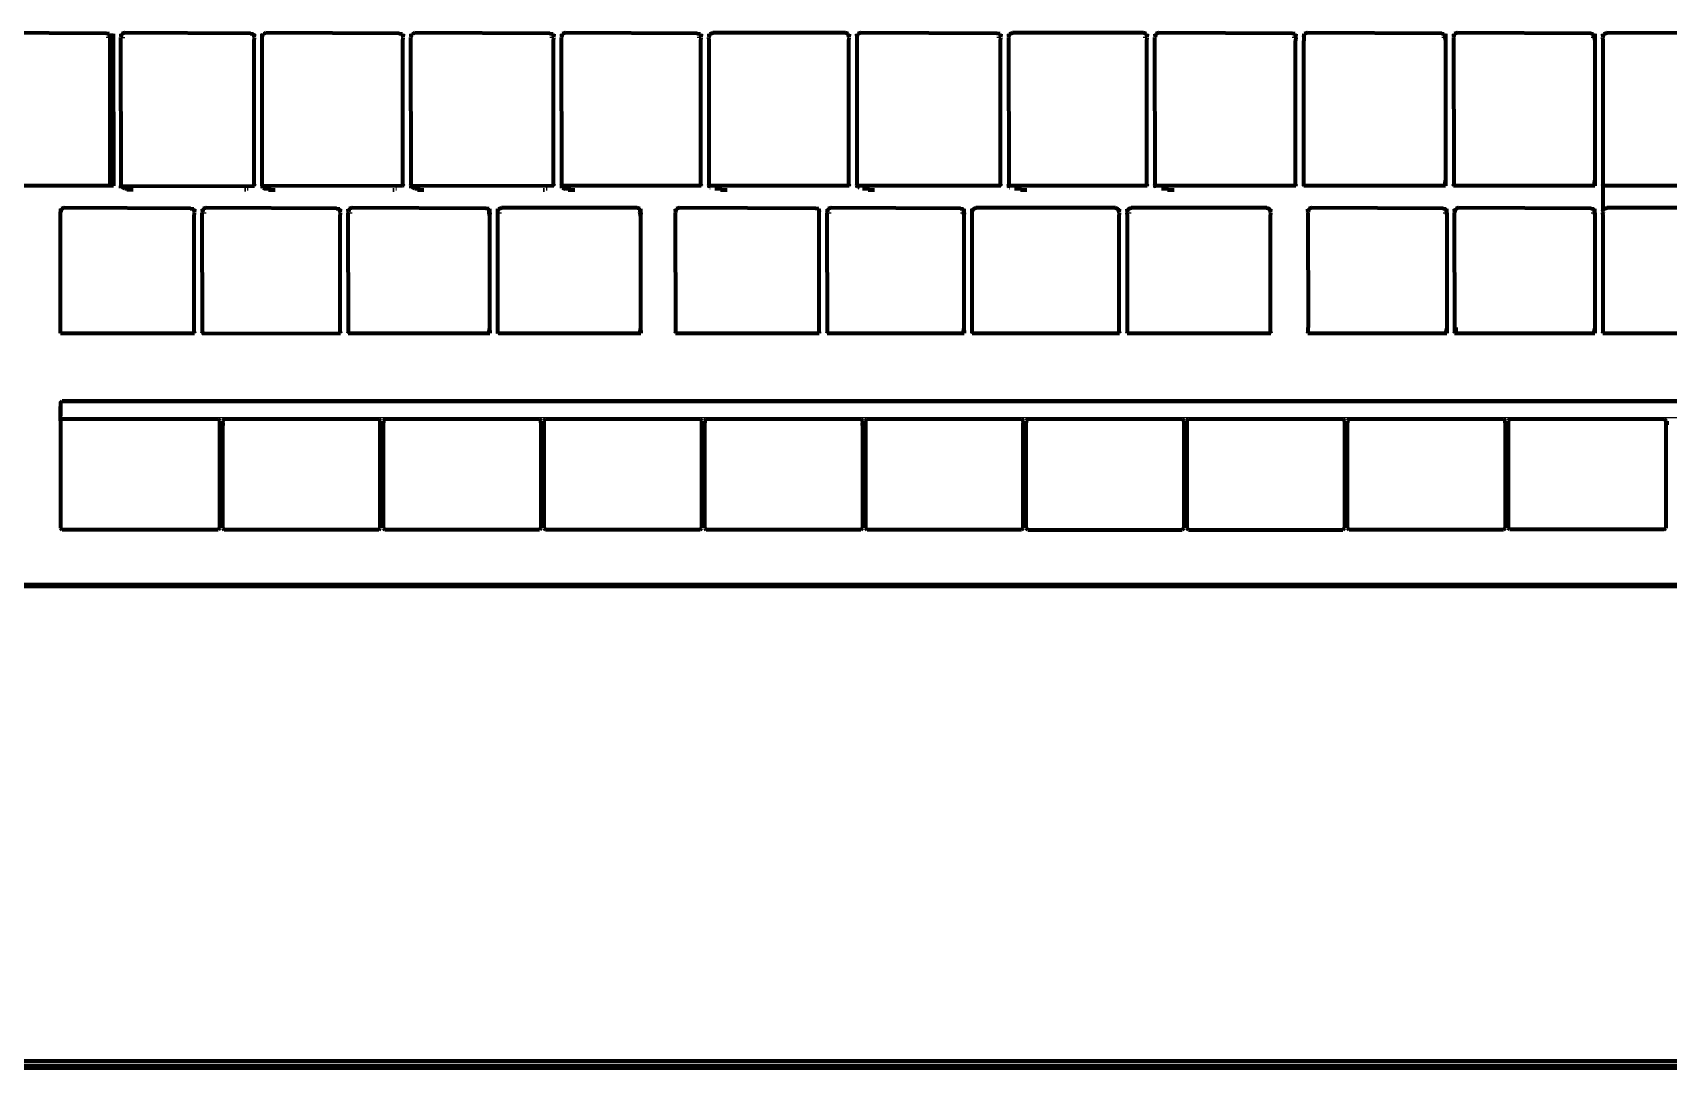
# Model space of a CAD drawing. Header units: millimetres. Extents: x 4307 to 31003, y 2809 to 20009.
# Drawn here: x 12712.1 to 12855.8, y 13399.1 to 13490.1 of the extents above; entities that cross this region are included whole.
import ezdxf

# ---------------------------------------------------------------- set-up
doc = ezdxf.new("R2010")
doc.units = ezdxf.units.MM
doc.layers.add('ProfileEdges', color=7, linetype='Continuous')

msp = doc.modelspace()

# ---------------------------------------------------------------- linework, layer by layer
for p, q in [((12718.58, 13490.02), (12718.83, 13490.03)), ((12718.9, 13489.69), (12718.58, 13489.69)), ((12718.83, 13490.03), (12719.2, 13490.02)), ((12719.2, 13489.69), (12718.9, 13489.69)), ((12719.95, 13490.03), (12719.87, 13490.02)), ((12719.87, 13489.69), (12720.21, 13489.69)), ((12720.21, 13490.02), (12719.95, 13490.03)), ((12731.51, 13490.03), (12731.25, 13490.02)), ((12731.6, 13490.02), (12731.51, 13490.03)), ((12731.51, 13489.69), (12731.6, 13489.69)), ((12732.28, 13490.02), (12732.37, 13490.03)), ((12744.33, 13490.02), (12744.58, 13490.03)), ((12744.58, 13490.03), (12744.67, 13490.02)), ((12744.67, 13489.69), (12744.58, 13489.69)), ((12745.35, 13490.02), (12745.44, 13490.03)), ((12757.57, 13490.02), (12757.83, 13490.03)), ((12757.91, 13489.69), (12757.57, 13489.69)), ((12757.83, 13490.03), (12757.91, 13490.02)), ((12758.6, 13490.02), (12758.68, 13490.03)), ((12758.68, 13490.03), (12758.94, 13490.02)), ((12770.5, 13490.02), (12770.76, 13490.03)), ((12770.85, 13489.69), (12770.5, 13489.69)), ((12770.76, 13490.03), (12770.85, 13490.02)), ((12771.53, 13490.02), (12771.62, 13490.03)), ((12771.62, 13489.69), (12771.53, 13489.69)), ((12771.62, 13490.03), (12771.87, 13490.02)), ((12783.51, 13490.02), (12783.77, 13490.03)), ((12783.77, 13490.03), (12783.85, 13490.02)), ((12783.85, 13489.69), (12783.77, 13489.69)), ((12784.54, 13490.02), (12784.63, 13490.03)), ((12784.63, 13490.03), (12784.88, 13490.02)), ((12796.83, 13490.02), (12797.09, 13490.03)), ((12797.18, 13489.69), (12796.83, 13489.69)), ((12797.09, 13490.03), (12797.18, 13490.02)), ((12797.86, 13490.02), (12797.95, 13490.03)), ((12797.95, 13489.69), (12797.86, 13489.69)), ((12797.95, 13490.03), (12798.21, 13490.02)), ((12809.7, 13490.02), (12809.95, 13490.03)), ((12810.04, 13489.69), (12809.7, 13489.69)), ((12809.95, 13490.03), (12810.04, 13490.02)), ((12810.73, 13490.02), (12810.81, 13490.03)), ((12810.81, 13489.69), (12810.73, 13489.69)), ((12810.81, 13490.03), (12811.07, 13490.02)), ((12822.77, 13490.02), (12823.03, 13490.03)), ((12823.11, 13489.69), (12822.77, 13489.69)), ((12823.03, 13490.03), (12823.11, 13490.02)), ((12823.8, 13490.02), (12823.88, 13490.03)), ((12823.89, 13489.69), (12823.8, 13489.69)), ((12823.88, 13490.03), (12824.14, 13490.02)), ((12835.93, 13490.02), (12836.08, 13490.02)), ((12836.2, 13489.69), (12835.93, 13489.69)), ((12836.14, 13490.01), (12836.27, 13490.02)), ((12836.27, 13489.69), (12836.2, 13489.69)), ((12836.96, 13490.02), (12837.04, 13490.03)), ((12837.04, 13490.03), (12837.3, 13490.02)), ((12849.05, 13490.02), (12849.2, 13490.02)), ((12849.32, 13489.69), (12849.05, 13489.69)), ((12849.26, 13490.01), (12849.39, 13490.02)), ((12849.39, 13489.69), (12849.32, 13489.69)), ((12850.08, 13490.02), (12850.16, 13490.03)), ((12850.16, 13489.69), (12850.08, 13489.69)), ((12850.16, 13490.03), (12850.42, 13490.02)), ((12714.65, 13474.63), (12714.56, 13474.63)), ((12714.56, 13474.29), (12714.65, 13474.29)), ((12725.99, 13474.66), (12714.65, 13474.63)), ((12726.34, 13474.63), (12726.25, 13474.63)), ((12726.25, 13474.29), (12726.34, 13474.29)), ((12727.11, 13474.63), (12727.02, 13474.63)), ((12727.02, 13474.29), (12727.36, 13474.29)), ((12738.82, 13474.66), (12727.11, 13474.63)), ((12739.16, 13474.63), (12739.08, 13474.63)), ((12739.08, 13474.29), (12739.16, 13474.29)), ((12739.94, 13474.63), (12739.85, 13474.63)), ((12739.85, 13474.29), (12740.19, 13474.29)), ((12751.95, 13474.66), (12739.94, 13474.63)), ((12752.29, 13474.63), (12752.21, 13474.63)), ((12752.21, 13474.29), (12752.29, 13474.29)), ((12753.06, 13474.63), (12752.98, 13474.63)), ((12752.98, 13474.29), (12753.32, 13474.29)), ((12765.48, 13474.63), (12753.06, 13474.63)), ((12765.57, 13474.63), (12765.48, 13474.63)), ((12765.49, 13474.29), (12765.57, 13474.29)), ((12768.68, 13474.63), (12768.6, 13474.63)), ((12780.9, 13474.66), (12768.68, 13474.63)), ((12781.24, 13474.63), (12781.16, 13474.63)), ((12781.16, 13474.29), (12781.24, 13474.29)), ((12782.01, 13474.63), (12781.93, 13474.63)), ((12781.93, 13474.29), (12782.27, 13474.29)), ((12793.63, 13474.66), (12782.01, 13474.63)), ((12793.63, 13474.29), (12793.92, 13474.29)), ((12793.97, 13474.63), (12793.89, 13474.63)), ((12793.92, 13474.29), (12793.97, 13474.29)), ((12794.75, 13474.63), (12794.66, 13474.63)), ((12794.66, 13474.29), (12794.75, 13474.29)), ((12807.51, 13474.63), (12794.75, 13474.63)), ((12807.6, 13474.63), (12807.51, 13474.63)), ((12808.37, 13474.63), (12808.28, 13474.63)), ((12808.28, 13474.29), (12808.63, 13474.29)), ((12820.83, 13474.63), (12808.37, 13474.63)), ((12820.91, 13474.63), (12820.83, 13474.63)), ((12824.24, 13474.63), (12824.16, 13474.63)), ((12824.16, 13474.29), (12824.25, 13474.29)), ((12836.04, 13474.66), (12824.24, 13474.63)), ((12836.04, 13474.29), (12836.33, 13474.29)), ((12836.38, 13474.63), (12836.29, 13474.63)), ((12836.33, 13474.29), (12836.38, 13474.29)), ((12837.15, 13474.63), (12837.06, 13474.63)), ((12837.06, 13474.29), (12837.15, 13474.29)), ((12849.05, 13474.66), (12837.15, 13474.63)), ((12849.05, 13474.29), (12849.34, 13474.29)), ((12849.39, 13474.63), (12849.3, 13474.63)), ((12849.34, 13474.29), (12849.39, 13474.29)), ((12850.08, 13474.63), (12850.16, 13474.63)), ((12850.08, 13474.29), (12850.16, 13474.29)), ((12850.16, 13474.63), (12862.06, 13474.63)), ((12714.7, 13456.47), (12714.7, 13457.62)), ((12714.7, 13457.62), (12916.48, 13457.62)), ((12916.48, 13456.29), (12714.7, 13456.29)), ((12714.7, 13456.29), (12714.7, 13456.18))]:
    msp.add_line(p, q)
at = {"layer": 'ProfileEdges', "lineweight": 211}
for p, q in [((12718.58, 13490.06), (12707.41, 13490.12)), ((12718.83, 13490.03), (12718.58, 13490.06)), ((12718.9, 13489.76), (12718.83, 13490.03)), ((12718.9, 13489.69), (12718.9, 13489.76)), ((12718.9, 13489.69), (12718.9, 13476.76)), ((12719.2, 13490.02), (12719.2, 13489.69)), ((12719.2, 13489.69), (12719.22, 13476.65)), ((12719.87, 13490.02), (12719.89, 13489.76)), ((12719.89, 13489.76), (12719.87, 13489.69)), ((12719.89, 13476.76), (12719.87, 13489.69)), ((12719.89, 13489.76), (12719.95, 13490.03)), ((12720.21, 13490.12), (12719.95, 13490.03)), ((12731.25, 13490.06), (12720.21, 13490.12)), ((12731.25, 13490.06), (12731.51, 13490.03)), ((12731.51, 13490.03), (12731.57, 13489.76)), ((12731.57, 13489.76), (12731.6, 13490.02)), ((12731.6, 13489.69), (12731.57, 13489.76)), ((12731.57, 13489.39), (12731.6, 13489.69)), ((12732.3, 13489.76), (12732.28, 13490.02)), ((12732.3, 13489.76), (12732.37, 13490.03)), ((12732.3, 13476.76), (12732.3, 13489.76)), ((12732.37, 13490.03), (12732.47, 13490.02)), ((12732.62, 13490.12), (12732.47, 13490.02)), ((12744.33, 13490.06), (12732.62, 13490.12)), ((12744.33, 13490.06), (12744.58, 13490.03)), ((12744.58, 13490.03), (12744.65, 13489.76)), ((12744.67, 13490.02), (12744.65, 13489.76)), ((12744.67, 13489.69), (12744.65, 13489.76)), ((12744.65, 13489.39), (12744.67, 13489.69)), ((12745.35, 13490.02), (12745.37, 13489.76)), ((12745.37, 13489.76), (12745.35, 13489.69)), ((12745.37, 13476.76), (12745.35, 13489.69)), ((12745.37, 13489.76), (12745.44, 13490.03)), ((12745.44, 13490.03), (12745.54, 13490.02)), ((12745.7, 13490.12), (12745.54, 13490.02)), ((12757.57, 13490.06), (12745.7, 13490.12)), ((12757.57, 13490.06), (12757.83, 13490.03)), ((12757.83, 13490.03), (12757.89, 13489.76)), ((12757.91, 13490.02), (12757.89, 13489.76)), ((12757.91, 13489.69), (12757.89, 13489.76)), ((12757.89, 13489.39), (12757.91, 13489.69)), ((12758.6, 13490.02), (12758.62, 13489.76)), ((12758.62, 13489.76), (12758.6, 13489.69)), ((12758.62, 13476.76), (12758.6, 13489.69)), ((12758.62, 13489.76), (12758.68, 13490.03)), ((12758.94, 13490.12), (12758.68, 13490.03)), ((12770.5, 13490.06), (12758.94, 13490.12)), ((12770.5, 13490.06), (12770.76, 13490.03)), ((12770.76, 13490.03), (12770.82, 13489.76)), ((12770.85, 13490.02), (12770.82, 13489.76)), ((12770.85, 13489.69), (12770.82, 13489.76)), ((12770.82, 13489.39), (12770.85, 13489.69)), ((12771.53, 13490.02), (12771.55, 13489.76)), ((12771.55, 13489.76), (12771.53, 13489.69)), ((12771.55, 13489.39), (12771.53, 13489.69)), ((12771.55, 13489.76), (12771.62, 13490.03)), ((12771.62, 13490.03), (12771.87, 13490.12)), ((12783.51, 13490.12), (12771.87, 13490.12)), ((12783.77, 13490.03), (12783.51, 13490.12)), ((12783.83, 13489.76), (12783.77, 13490.03)), ((12783.85, 13490.02), (12783.83, 13489.76)), ((12783.85, 13489.69), (12783.83, 13489.76)), ((12783.83, 13489.39), (12783.85, 13489.69)), ((12784.56, 13489.76), (12784.54, 13490.02)), ((12784.56, 13489.76), (12784.63, 13490.03)), ((12784.56, 13476.76), (12784.56, 13489.76)), ((12784.88, 13490.12), (12784.63, 13490.03)), ((12796.83, 13490.06), (12784.88, 13490.12)), ((12797.09, 13490.03), (12796.83, 13490.06)), ((12797.09, 13490.03), (12797.16, 13489.76)), ((12797.18, 13490.02), (12797.16, 13489.76)), ((12797.18, 13489.69), (12797.16, 13489.76)), ((12797.16, 13489.39), (12797.18, 13489.69)), ((12797.86, 13490.02), (12797.88, 13489.76)), ((12797.88, 13489.76), (12797.86, 13489.69)), ((12797.86, 13489.69), (12797.88, 13476.76)), ((12797.88, 13489.76), (12797.95, 13490.03)), ((12797.95, 13490.03), (12798.21, 13490.12)), ((12809.7, 13490.12), (12798.21, 13490.12)), ((12809.95, 13490.03), (12809.7, 13490.12)), ((12809.95, 13490.03), (12810.02, 13489.76)), ((12810.04, 13490.02), (12810.02, 13489.76)), ((12810.04, 13489.69), (12810.02, 13489.76)), ((12810.02, 13489.39), (12810.04, 13489.69)), ((12810.73, 13490.02), (12810.75, 13489.76)), ((12810.75, 13489.76), (12810.73, 13489.69)), ((12810.75, 13476.76), (12810.73, 13489.69)), ((12810.81, 13490.03), (12810.75, 13489.76)), ((12811.07, 13490.12), (12810.81, 13490.03)), ((12822.77, 13490.06), (12811.07, 13490.12)), ((12823.03, 13490.03), (12822.77, 13490.06)), ((12823.03, 13490.03), (12823.09, 13489.76)), ((12823.11, 13490.02), (12823.09, 13489.76)), ((12823.09, 13489.76), (12823.11, 13489.69)), ((12823.11, 13489.69), (12823.09, 13489.39)), ((12823.8, 13490.02), (12823.82, 13489.76)), ((12823.82, 13489.76), (12823.8, 13489.69)), ((12823.8, 13489.69), (12823.82, 13489.39)), ((12823.82, 13489.76), (12823.88, 13490.03)), ((12824.14, 13490.12), (12823.88, 13490.03)), ((12835.93, 13490.06), (12824.14, 13490.12)), ((12835.93, 13490.06), (12836.08, 13490.02)), ((12836.08, 13490.02), (12836.14, 13490.01)), ((12836.14, 13490.01), (12836.19, 13489.78)), ((12836.19, 13489.78), (12836.2, 13489.69)), ((12836.2, 13489.69), (12836.25, 13489.39)), ((12836.27, 13489.69), (12836.25, 13489.39)), ((12836.27, 13490.02), (12836.27, 13489.69)), ((12836.96, 13490.02), (12836.98, 13489.76)), ((12836.98, 13489.76), (12836.96, 13489.69)), ((12836.96, 13489.69), (12836.98, 13477.14)), ((12836.98, 13489.76), (12837.04, 13490.03)), ((12837.3, 13490.12), (12837.04, 13490.03)), ((12849.05, 13490.06), (12837.3, 13490.12)), ((12849.05, 13490.06), (12849.2, 13490.02)), ((12849.2, 13490.02), (12849.26, 13490.01)), ((12849.3, 13489.78), (12849.26, 13490.01)), ((12849.3, 13489.78), (12849.32, 13489.69)), ((12849.32, 13489.69), (12849.37, 13489.39)), ((12849.39, 13489.69), (12849.37, 13489.39)), ((12849.39, 13490.02), (12849.39, 13489.69)), ((12850.1, 13489.76), (12850.08, 13490.02)), ((12850.1, 13489.76), (12850.08, 13489.69)), ((12850.1, 13489.39), (12850.08, 13489.69)), ((12850.1, 13489.76), (12850.16, 13490.03)), ((12850.16, 13490.03), (12850.42, 13490.12)), ((12861.81, 13490.06), (12850.42, 13490.12)), ((12731.57, 13476.76), (12731.57, 13489.39)), ((12744.65, 13476.76), (12744.65, 13489.39)), ((12757.89, 13476.76), (12757.89, 13489.39)), ((12770.82, 13476.76), (12770.82, 13489.39)), ((12771.55, 13476.76), (12771.55, 13489.39)), ((12783.83, 13476.76), (12783.83, 13489.39)), ((12797.16, 13476.76), (12797.16, 13489.39)), ((12810.02, 13476.76), (12810.02, 13489.39)), ((12823.09, 13476.76), (12823.09, 13489.39)), ((12823.82, 13476.76), (12823.82, 13489.39)), ((12836.25, 13489.39), (12836.25, 13477.14)), ((12849.37, 13489.39), (12849.37, 13477.14)), ((12850.1, 13476.76), (12850.1, 13489.39)), ((12718.87, 13476.65), (12707.14, 13476.65)), ((12718.87, 13476.65), (12718.9, 13476.76)), ((12719.22, 13476.65), (12718.87, 13476.65)), ((12719.89, 13476.76), (12719.87, 13476.65)), ((12719.87, 13476.46), (12719.87, 13476.65)), ((12719.87, 13476.65), (12719.95, 13476.62)), ((12719.94, 13476.65), (12719.89, 13476.76)), ((12719.95, 13476.62), (12731.55, 13476.65)), ((12720, 13476.52), (12719.95, 13476.62)), ((12731.55, 13476.65), (12731.57, 13476.76)), ((12731.55, 13476.65), (12731.6, 13476.65)), ((12731.57, 13476.76), (12731.6, 13476.65)), ((12732.28, 13476.65), (12732.3, 13476.76)), ((12732.28, 13476.65), (12732.28, 13476.46)), ((12732.33, 13476.65), (12732.28, 13476.65)), ((12732.33, 13476.65), (12732.3, 13476.76)), ((12732.37, 13476.5), (12732.33, 13476.65)), ((12744.61, 13476.62), (12732.33, 13476.65)), ((12744.65, 13476.76), (12744.61, 13476.62)), ((12744.67, 13476.65), (12744.61, 13476.62)), ((12744.65, 13476.76), (12744.67, 13476.65)), ((12745.35, 13476.65), (12745.37, 13476.76)), ((12745.35, 13476.65), (12745.35, 13476.46)), ((12745.44, 13476.62), (12745.35, 13476.65)), ((12745.43, 13476.65), (12745.37, 13476.76)), ((12757.86, 13476.65), (12745.44, 13476.62)), ((12745.48, 13476.52), (12745.44, 13476.62)), ((12757.86, 13476.65), (12757.89, 13476.76)), ((12757.91, 13476.65), (12757.86, 13476.65)), ((12757.89, 13476.76), (12757.91, 13476.65)), ((12758.6, 13476.65), (12758.62, 13476.76)), ((12758.6, 13476.65), (12758.6, 13476.46)), ((12758.65, 13476.65), (12758.6, 13476.65)), ((12758.62, 13476.76), (12758.65, 13476.65)), ((12758.65, 13476.65), (12758.68, 13476.5)), ((12770.8, 13476.65), (12758.65, 13476.65)), ((12770.8, 13476.65), (12770.82, 13476.76)), ((12770.85, 13476.65), (12770.8, 13476.65)), ((12770.82, 13476.76), (12770.85, 13476.65)), ((12771.53, 13476.65), (12771.55, 13476.76)), ((12771.53, 13476.65), (12771.53, 13476.51)), ((12771.58, 13476.65), (12771.53, 13476.65)), ((12771.55, 13476.76), (12771.58, 13476.65)), ((12771.58, 13476.65), (12771.62, 13476.5)), ((12783.8, 13476.65), (12771.58, 13476.65)), ((12783.83, 13476.76), (12783.8, 13476.65)), ((12783.85, 13476.65), (12783.8, 13476.65)), ((12783.83, 13476.76), (12783.85, 13476.65)), ((12784.54, 13476.65), (12784.56, 13476.76)), ((12784.54, 13476.65), (12784.54, 13476.51)), ((12784.61, 13476.65), (12784.54, 13476.65)), ((12784.61, 13476.65), (12784.56, 13476.76)), ((12784.67, 13476.52), (12784.61, 13476.65)), ((12797.13, 13476.65), (12784.61, 13476.65)), ((12797.13, 13476.65), (12797.16, 13476.76)), ((12797.18, 13476.65), (12797.13, 13476.65)), ((12797.16, 13476.76), (12797.18, 13476.65)), ((12797.86, 13476.65), (12797.88, 13476.76)), ((12797.86, 13476.65), (12797.86, 13476.51)), ((12797.91, 13476.65), (12797.86, 13476.65)), ((12797.91, 13476.65), (12797.88, 13476.76)), ((12797.95, 13476.5), (12797.91, 13476.65)), ((12809.99, 13476.65), (12797.91, 13476.65)), ((12810.02, 13476.76), (12809.99, 13476.65)), ((12810.04, 13476.65), (12809.99, 13476.65)), ((12810.02, 13476.76), (12810.04, 13476.65)), ((12810.73, 13476.65), (12810.75, 13476.76)), ((12810.73, 13476.65), (12810.73, 13476.52)), ((12810.78, 13476.65), (12810.73, 13476.65)), ((12810.75, 13476.76), (12810.78, 13476.65)), ((12810.78, 13476.65), (12810.81, 13476.5)), ((12823.06, 13476.65), (12810.78, 13476.65)), ((12823.09, 13476.76), (12823.06, 13476.65)), ((12823.11, 13476.65), (12823.06, 13476.65)), ((12823.09, 13476.76), (12823.11, 13476.65)), ((12823.8, 13476.65), (12823.82, 13476.76)), ((12823.87, 13476.65), (12823.8, 13476.65)), ((12823.87, 13476.65), (12823.82, 13476.76)), ((12836.2, 13476.65), (12823.87, 13476.65)), ((12836.2, 13476.65), (12836.25, 13477.14)), ((12836.27, 13476.65), (12836.2, 13476.65)), ((12836.25, 13477.14), (12836.27, 13476.65)), ((12836.96, 13476.65), (12836.98, 13476.76)), ((12837.03, 13476.65), (12836.96, 13476.65)), ((12836.98, 13477.14), (12836.98, 13476.76)), ((12837.03, 13476.65), (12836.98, 13476.76)), ((12849.32, 13476.65), (12837.03, 13476.65)), ((12849.32, 13476.65), (12849.37, 13477.14)), ((12849.39, 13476.65), (12849.32, 13476.65)), ((12849.37, 13477.14), (12849.39, 13476.65)), ((12850.08, 13476.65), (12850.1, 13476.76)), ((12850.15, 13476.65), (12850.08, 13476.65)), ((12850.08, 13476.65), (12850.08, 13474.63)), ((12850.15, 13476.65), (12850.1, 13476.76)), ((12862.08, 13476.65), (12850.15, 13476.65)), ((12720.21, 13476.41), (12720, 13476.52)), ((12720.63, 13476.41), (12720.21, 13476.41)), ((12720.94, 13476.31), (12720.4, 13476.31)), ((12730.84, 13476.31), (12730.72, 13476.31)), ((12731.06, 13476.41), (12730.98, 13476.41)), ((12732.37, 13476.5), (12732.62, 13476.41)), ((12733.09, 13476.41), (12732.62, 13476.41)), ((12732.85, 13476.31), (12733.42, 13476.31)), ((12743.76, 13476.31), (12743.87, 13476.31)), ((12744.1, 13476.41), (12744.02, 13476.41)), ((12745.7, 13476.41), (12745.48, 13476.52)), ((12746.17, 13476.41), (12745.7, 13476.41)), ((12745.93, 13476.31), (12746.5, 13476.31)), ((12756.98, 13476.31), (12757.09, 13476.31)), ((12757.33, 13476.41), (12757.25, 13476.41)), ((12758.68, 13476.5), (12758.94, 13476.41)), ((12759.41, 13476.41), (12758.94, 13476.41)), ((12759.18, 13476.31), (12759.75, 13476.31)), ((12771.64, 13476.49), (12771.62, 13476.5)), ((12772.67, 13476.41), (12772.07, 13476.41)), ((12772.57, 13476.31), (12773.14, 13476.31)), ((12784.78, 13476.46), (12784.67, 13476.52)), ((12785.65, 13476.41), (12785.04, 13476.41)), ((12785.53, 13476.31), (12786.1, 13476.31)), ((12797.97, 13476.49), (12797.95, 13476.5)), ((12798.99, 13476.41), (12798.39, 13476.41)), ((12798.91, 13476.31), (12799.48, 13476.31)), ((12811.92, 13476.41), (12811.31, 13476.41)), ((12811.84, 13476.31), (12812.42, 13476.31)), ((12714.56, 13474.63), (12714.58, 13474.37)), ((12714.56, 13474.29), (12714.58, 13474.37)), ((12714.58, 13463.84), (12714.56, 13474.29)), ((12714.65, 13474.63), (12714.58, 13474.37)), ((12714.9, 13474.72), (12714.65, 13474.63)), ((12725.99, 13474.66), (12714.9, 13474.72)), ((12725.99, 13474.66), (12726.25, 13474.63)), ((12726.25, 13474.63), (12726.32, 13474.37)), ((12726.34, 13474.63), (12726.32, 13474.37)), ((12726.32, 13474.37), (12726.34, 13474.29)), ((12726.32, 13473.99), (12726.34, 13474.29)), ((12726.32, 13463.84), (12726.32, 13473.99)), ((12727.02, 13474.63), (12727.04, 13474.37)), ((12727.04, 13474.37), (12727.02, 13474.29)), ((12727.04, 13463.84), (12727.02, 13474.29)), ((12727.11, 13474.63), (12727.04, 13474.37)), ((12727.36, 13474.72), (12727.11, 13474.63)), ((12738.82, 13474.66), (12727.36, 13474.72)), ((12738.82, 13474.66), (12739.08, 13474.63)), ((12739.14, 13474.37), (12739.08, 13474.63)), ((12739.14, 13474.37), (12739.16, 13474.63)), ((12739.16, 13474.29), (12739.14, 13474.37)), ((12739.14, 13473.99), (12739.16, 13474.29)), ((12739.14, 13463.84), (12739.14, 13473.99)), ((12739.87, 13474.37), (12739.85, 13474.63)), ((12739.85, 13474.29), (12739.87, 13474.37)), ((12739.87, 13463.84), (12739.85, 13474.29)), ((12739.94, 13474.63), (12739.87, 13474.37)), ((12740.19, 13474.72), (12739.94, 13474.63)), ((12751.95, 13474.66), (12740.19, 13474.72)), ((12752.21, 13474.63), (12751.95, 13474.66)), ((12752.21, 13474.63), (12752.21, 13474.29)), ((12752.21, 13474.29), (12752.27, 13473.99)), ((12752.29, 13474.29), (12752.27, 13473.99)), ((12752.27, 13473.99), (12752.27, 13464.22)), ((12752.29, 13474.29), (12752.29, 13474.63)), ((12753, 13474.37), (12752.98, 13474.63)), ((12752.98, 13474.29), (12753, 13474.37)), ((12753, 13473.99), (12752.98, 13474.29)), ((12753, 13474.37), (12753.06, 13474.63)), ((12753, 13463.84), (12753, 13473.99)), ((12753.06, 13474.63), (12753.32, 13474.72)), ((12765.22, 13474.72), (12753.32, 13474.72)), ((12765.48, 13474.63), (12765.22, 13474.72)), ((12765.48, 13474.63), (12765.48, 13474.38)), ((12765.49, 13474.29), (12765.48, 13474.38)), ((12765.54, 13473.99), (12765.49, 13474.29)), ((12765.57, 13474.29), (12765.54, 13473.99)), ((12765.54, 13473.99), (12765.54, 13464.22)), ((12765.57, 13474.29), (12765.57, 13474.63)), ((12768.62, 13474.37), (12768.6, 13474.63)), ((12768.6, 13474.29), (12768.62, 13474.37)), ((12768.62, 13463.84), (12768.6, 13474.29)), ((12768.62, 13474.37), (12768.68, 13474.63)), ((12768.94, 13474.72), (12768.68, 13474.63)), ((12780.9, 13474.66), (12768.94, 13474.72)), ((12781.16, 13474.63), (12780.9, 13474.66)), ((12781.16, 13474.63), (12781.22, 13474.37)), ((12781.22, 13474.37), (12781.24, 13474.63)), ((12781.24, 13474.29), (12781.22, 13474.37)), ((12781.22, 13473.99), (12781.24, 13474.29)), ((12781.22, 13463.84), (12781.22, 13473.99)), ((12781.93, 13474.63), (12781.95, 13474.37)), ((12781.93, 13474.29), (12781.95, 13474.37)), ((12781.95, 13463.84), (12781.93, 13474.29)), ((12781.95, 13474.37), (12782.01, 13474.63)), ((12782.27, 13474.72), (12782.01, 13474.63)), ((12793.63, 13474.66), (12782.27, 13474.72)), ((12793.63, 13474.66), (12793.89, 13474.63)), ((12793.89, 13474.63), (12793.92, 13474.29)), ((12793.92, 13474.29), (12793.95, 13473.99)), ((12793.97, 13474.29), (12793.95, 13473.99)), ((12793.95, 13473.99), (12793.95, 13464.22)), ((12793.97, 13474.29), (12793.97, 13474.63)), ((12794.68, 13474.37), (12794.66, 13474.63)), ((12794.66, 13474.29), (12794.68, 13474.37)), ((12794.68, 13473.99), (12794.66, 13474.29)), ((12794.68, 13474.37), (12794.75, 13474.63)), ((12794.68, 13463.84), (12794.68, 13473.99)), ((12794.75, 13474.63), (12795, 13474.72)), ((12807.26, 13474.72), (12795, 13474.72)), ((12807.26, 13474.72), (12807.51, 13474.63)), ((12807.58, 13474.37), (12807.51, 13474.63)), ((12807.58, 13474.37), (12807.6, 13474.63)), ((12807.6, 13474.29), (12807.58, 13474.37)), ((12807.58, 13473.99), (12807.6, 13474.29)), ((12807.58, 13463.84), (12807.58, 13473.99)), ((12808.31, 13474.37), (12808.28, 13474.63)), ((12808.28, 13474.29), (12808.31, 13474.37)), ((12808.31, 13473.99), (12808.28, 13474.29)), ((12808.31, 13474.37), (12808.37, 13474.63)), ((12808.31, 13463.84), (12808.31, 13473.99)), ((12808.37, 13474.63), (12808.63, 13474.72)), ((12820.57, 13474.72), (12808.63, 13474.72)), ((12820.57, 13474.72), (12820.83, 13474.63)), ((12820.89, 13474.37), (12820.83, 13474.63)), ((12820.89, 13474.37), (12820.91, 13474.63)), ((12820.91, 13474.29), (12820.89, 13474.37)), ((12820.89, 13473.99), (12820.91, 13474.29)), ((12820.89, 13463.84), (12820.89, 13473.99)), ((12824.18, 13474.37), (12824.16, 13474.63)), ((12824.16, 13474.29), (12824.18, 13474.37)), ((12824.16, 13474.29), (12824.18, 13464.22)), ((12824.24, 13474.63), (12824.18, 13474.37)), ((12824.5, 13474.72), (12824.24, 13474.63)), ((12836.04, 13474.66), (12824.5, 13474.72)), ((12836.04, 13474.66), (12836.29, 13474.63)), ((12836.29, 13474.63), (12836.33, 13474.29)), ((12836.33, 13474.29), (12836.36, 13473.99)), ((12836.38, 13474.29), (12836.36, 13473.99)), ((12836.36, 13473.99), (12836.36, 13464.22)), ((12836.38, 13474.29), (12836.38, 13474.63)), ((12837.09, 13474.37), (12837.06, 13474.63)), ((12837.06, 13474.29), (12837.09, 13474.37)), ((12837.09, 13463.84), (12837.06, 13474.29)), ((12837.09, 13474.37), (12837.15, 13474.63)), ((12837.41, 13474.72), (12837.15, 13474.63)), ((12849.05, 13474.66), (12837.41, 13474.72)), ((12849.05, 13474.66), (12849.3, 13474.63)), ((12849.3, 13474.63), (12849.34, 13474.29)), ((12849.34, 13474.29), (12849.37, 13473.99)), ((12849.39, 13474.29), (12849.37, 13473.99)), ((12849.37, 13473.99), (12849.37, 13464.22)), ((12849.39, 13474.29), (12849.39, 13474.63)), ((12850.08, 13474.45), (12850.16, 13474.63)), ((12850.08, 13474.63), (12850.08, 13474.45)), ((12850.08, 13474.45), (12850.1, 13474.37)), ((12850.1, 13474.37), (12850.08, 13474.29)), ((12850.1, 13473.99), (12850.08, 13474.29)), ((12850.1, 13463.84), (12850.1, 13473.99)), ((12850.16, 13474.63), (12850.42, 13474.72)), ((12861.81, 13474.72), (12850.42, 13474.72)), ((12714.56, 13463.73), (12714.58, 13463.84)), ((12714.56, 13463.73), (12714.61, 13463.73)), ((12714.58, 13463.84), (12714.61, 13463.73)), ((12714.61, 13463.73), (12726.29, 13463.73)), ((12726.29, 13463.73), (12726.32, 13463.84)), ((12726.29, 13463.73), (12726.34, 13463.73)), ((12726.32, 13463.84), (12726.34, 13463.73)), ((12727.02, 13463.71), (12727.04, 13463.84)), ((12727.02, 13463.71), (12727.08, 13463.7)), ((12727.04, 13463.84), (12727.08, 13463.7)), ((12727.08, 13463.7), (12739.11, 13463.73)), ((12739.11, 13463.73), (12739.14, 13463.84)), ((12739.11, 13463.73), (12739.16, 13463.73)), ((12739.14, 13463.84), (12739.16, 13463.73)), ((12739.85, 13463.73), (12739.87, 13463.84)), ((12739.85, 13463.73), (12739.92, 13463.73)), ((12739.92, 13463.73), (12739.87, 13463.84)), ((12739.92, 13463.73), (12752.19, 13463.73)), ((12752.19, 13463.73), (12752.21, 13463.83)), ((12752.19, 13463.73), (12752.29, 13463.73)), ((12752.27, 13464.22), (12752.21, 13463.83)), ((12752.27, 13464.22), (12752.29, 13463.73)), ((12752.98, 13463.7), (12753, 13463.84)), ((12752.98, 13463.7), (12753.05, 13463.73)), ((12753.05, 13463.73), (12753, 13463.84)), ((12753.05, 13463.73), (12765.46, 13463.73)), ((12765.46, 13463.73), (12765.48, 13463.83)), ((12765.46, 13463.73), (12765.57, 13463.73)), ((12765.54, 13464.22), (12765.48, 13463.83)), ((12765.54, 13464.22), (12765.57, 13463.73)), ((12768.6, 13463.73), (12768.62, 13463.84)), ((12768.6, 13463.73), (12768.67, 13463.73)), ((12768.67, 13463.73), (12768.62, 13463.84)), ((12768.67, 13463.73), (12781.19, 13463.73)), ((12781.19, 13463.73), (12781.22, 13463.84)), ((12781.19, 13463.73), (12781.24, 13463.73)), ((12781.22, 13463.84), (12781.24, 13463.73)), ((12781.93, 13463.73), (12781.95, 13463.84)), ((12781.93, 13463.73), (12781.98, 13463.72)), ((12781.95, 13463.84), (12781.98, 13463.72)), ((12781.98, 13463.72), (12793.87, 13463.73)), ((12793.87, 13463.73), (12793.89, 13463.83)), ((12793.87, 13463.73), (12793.97, 13463.73)), ((12793.95, 13464.22), (12793.89, 13463.83)), ((12793.95, 13464.22), (12793.97, 13463.73)), ((12794.66, 13463.73), (12794.68, 13463.84)), ((12794.66, 13463.73), (12794.73, 13463.72)), ((12794.73, 13463.72), (12794.68, 13463.84)), ((12794.73, 13463.72), (12807.55, 13463.73)), ((12807.55, 13463.73), (12807.58, 13463.84)), ((12807.55, 13463.73), (12807.6, 13463.73)), ((12807.58, 13463.84), (12807.6, 13463.73)), ((12808.28, 13463.73), (12808.31, 13463.84)), ((12808.28, 13463.73), (12808.36, 13463.73)), ((12808.36, 13463.73), (12808.31, 13463.84)), ((12808.36, 13463.73), (12820.86, 13463.73)), ((12820.86, 13463.73), (12820.89, 13463.84)), ((12820.86, 13463.73), (12820.91, 13463.73)), ((12820.89, 13463.84), (12820.91, 13463.73)), ((12824.16, 13463.73), (12824.18, 13463.84)), ((12824.16, 13463.73), (12824.21, 13463.72)), ((12824.18, 13463.84), (12824.18, 13464.22)), ((12824.21, 13463.72), (12824.18, 13463.84)), ((12824.21, 13463.72), (12836.27, 13463.73)), ((12836.27, 13463.73), (12836.29, 13463.83)), ((12836.27, 13463.73), (12836.38, 13463.73)), ((12836.36, 13464.22), (12836.29, 13463.83)), ((12836.36, 13464.22), (12836.38, 13463.73)), ((12837.06, 13463.73), (12837.09, 13463.84)), ((12837.06, 13463.73), (12837.11, 13463.72)), ((12837.11, 13463.72), (12837.09, 13463.84)), ((12837.11, 13463.72), (12837.15, 13463.72)), ((12837.15, 13464.23), (12837.15, 13463.72)), ((12837.15, 13463.72), (12849.29, 13463.73)), ((12849.29, 13463.73), (12849.3, 13463.83)), ((12849.29, 13463.73), (12849.39, 13463.73)), ((12849.37, 13464.22), (12849.3, 13463.83)), ((12849.37, 13464.22), (12849.39, 13463.73)), ((12850.08, 13463.73), (12850.1, 13463.84)), ((12850.08, 13463.73), (12850.13, 13463.73)), ((12850.13, 13463.73), (12850.1, 13463.84)), ((12850.13, 13463.73), (12862.04, 13463.73)), ((12714.56, 13457.6), (12714.7, 13457.75)), ((12714.56, 13457.7), (12714.56, 13457.6)), ((12714.56, 13457.6), (12714.56, 13457.28)), ((12714.56, 13457.17), (12714.56, 13457.28)), ((12714.56, 13456.03), (12714.56, 13457.17)), ((12916.48, 13457.75), (12714.7, 13457.75)), ((12714.56, 13456.03), (12714.7, 13456.18)), ((12714.56, 13456.03), (12714.56, 13455.6)), ((12714.56, 13455.6), (12714.56, 13446.58)), ((12714.7, 13456.18), (12728.41, 13456.18)), ((12728.41, 13456.18), (12728.54, 13456.03)), ((12728.41, 13455.85), (12728.54, 13455.85)), ((12728.54, 13456.03), (12728.54, 13455.85)), ((12728.54, 13455.85), (12728.82, 13455.85)), ((12728.54, 13455.85), (12728.54, 13446.58)), ((12728.95, 13456.18), (12728.82, 13456.03)), ((12728.82, 13455.85), (12728.82, 13456.03)), ((12728.82, 13455.85), (12728.82, 13455.6)), ((12728.82, 13446.58), (12728.82, 13455.6)), ((12728.95, 13456.18), (12742.53, 13456.18)), ((12742.53, 13456.18), (12742.66, 13456.03)), ((12742.66, 13455.85), (12742.66, 13456.03)), ((12742.66, 13455.85), (12742.94, 13455.85)), ((12742.66, 13455.6), (12742.66, 13455.85)), ((12742.66, 13446.58), (12742.66, 13455.6)), ((12743.07, 13456.18), (12742.94, 13456.03)), ((12742.94, 13456.03), (12742.94, 13455.85)), ((12742.94, 13455.85), (12743.07, 13455.85)), ((12742.94, 13446.58), (12742.94, 13455.85)), ((12743.07, 13456.18), (12756.64, 13456.18)), ((12756.64, 13456.18), (12756.78, 13456.03)), ((12756.78, 13455.85), (12756.78, 13456.03)), ((12756.78, 13455.85), (12757.06, 13455.85)), ((12756.78, 13455.85), (12756.78, 13446.58)), ((12757.06, 13456.03), (12757.19, 13456.18)), ((12757.06, 13455.85), (12757.06, 13456.03)), ((12757.06, 13446.58), (12757.06, 13455.85)), ((12757.19, 13456.18), (12770.76, 13456.18)), ((12770.76, 13456.18), (12770.9, 13456.03)), ((12770.76, 13455.85), (12770.9, 13455.85)), ((12770.9, 13456.03), (12770.9, 13455.85)), ((12770.9, 13455.85), (12771.17, 13455.85)), ((12770.9, 13455.85), (12770.9, 13446.58)), ((12771.17, 13456.03), (12771.31, 13456.18)), ((12771.17, 13456.03), (12771.17, 13455.85)), ((12771.17, 13446.58), (12771.17, 13455.85)), ((12771.31, 13456.18), (12784.88, 13456.18)), ((12784.88, 13456.18), (12785.02, 13456.03)), ((12785.02, 13456.03), (12785.02, 13455.85)), ((12785.02, 13455.85), (12785.29, 13455.85)), ((12785.02, 13455.6), (12785.02, 13455.85)), ((12785.02, 13455.6), (12785.02, 13446.58)), ((12785.29, 13456.03), (12785.43, 13456.18)), ((12785.29, 13456.03), (12785.29, 13455.85)), ((12785.29, 13455.85), (12785.43, 13455.85)), ((12785.29, 13455.85), (12785.29, 13446.58)), ((12785.43, 13456.18), (12799, 13456.18)), ((12799, 13456.18), (12799.14, 13456.03)), ((12799, 13455.85), (12799.14, 13455.85)), ((12799.14, 13456.03), (12799.14, 13455.85)), ((12799.14, 13455.85), (12799.41, 13455.85)), ((12799.14, 13446.58), (12799.14, 13455.85)), ((12799.55, 13456.18), (12799.41, 13456.03)), ((12799.41, 13456.03), (12799.41, 13455.85)), ((12799.41, 13446.58), (12799.41, 13455.85)), ((12799.55, 13456.18), (12813.12, 13456.18)), ((12813.12, 13456.18), (12813.26, 13456.03)), ((12813.12, 13455.85), (12813.26, 13455.85)), ((12813.26, 13456.03), (12813.26, 13455.85)), ((12813.26, 13455.85), (12813.53, 13455.85)), ((12813.26, 13455.85), (12813.26, 13446.58)), ((12813.53, 13456.03), (12813.67, 13456.18)), ((12813.53, 13456.03), (12813.53, 13455.85)), ((12813.53, 13455.85), (12813.67, 13455.85)), ((12813.53, 13455.85), (12813.53, 13446.58)), ((12813.67, 13456.18), (12827.24, 13456.18)), ((12827.24, 13456.18), (12827.38, 13456.03)), ((12827.24, 13455.85), (12827.38, 13455.85)), ((12827.38, 13456.03), (12827.38, 13455.85)), ((12827.38, 13455.85), (12827.65, 13455.85)), ((12827.38, 13455.85), (12827.38, 13446.58)), ((12827.79, 13456.18), (12827.65, 13456.03)), ((12827.65, 13456.03), (12827.65, 13455.85)), ((12827.65, 13455.85), (12827.79, 13455.85)), ((12827.65, 13446.58), (12827.65, 13455.85)), ((12827.79, 13456.18), (12841.36, 13456.18)), ((12841.36, 13456.18), (12841.5, 13456.03)), ((12841.36, 13455.85), (12841.5, 13455.85)), ((12841.5, 13455.85), (12841.5, 13456.03)), ((12841.5, 13455.85), (12841.77, 13455.85)), ((12841.5, 13455.85), (12841.5, 13446.58)), ((12841.91, 13456.18), (12841.77, 13456.03)), ((12841.77, 13456.03), (12841.77, 13455.85)), ((12841.77, 13455.85), (12841.91, 13455.85)), ((12841.77, 13455.85), (12841.77, 13446.58)), ((12841.91, 13456.18), (12855.48, 13456.18)), ((12855.48, 13456.18), (12855.62, 13456.03)), ((12855.48, 13455.85), (12855.62, 13455.85)), ((12855.62, 13456.03), (12855.62, 13455.85)), ((12855.62, 13455.85), (12855.89, 13455.85)), ((12855.62, 13455.85), (12855.62, 13446.58)), ((12714.56, 13446.58), (12714.7, 13446.44)), ((12728.41, 13446.44), (12714.7, 13446.44)), ((12728.54, 13446.58), (12728.41, 13446.44)), ((12728.82, 13446.58), (12728.95, 13446.44)), ((12742.53, 13446.44), (12728.95, 13446.44)), ((12742.53, 13446.44), (12742.66, 13446.58)), ((12742.94, 13446.58), (12743.07, 13446.44)), ((12756.64, 13446.44), (12743.07, 13446.44)), ((12756.78, 13446.58), (12756.64, 13446.44)), ((12757.06, 13446.58), (12757.19, 13446.44)), ((12770.76, 13446.44), (12757.19, 13446.44)), ((12770.76, 13446.44), (12770.9, 13446.58)), ((12771.17, 13446.58), (12771.31, 13446.44)), ((12784.88, 13446.44), (12771.31, 13446.44)), ((12784.88, 13446.44), (12785.02, 13446.58)), ((12785.43, 13446.44), (12785.29, 13446.58)), ((12799, 13446.44), (12785.43, 13446.44)), ((12799.14, 13446.58), (12799, 13446.44)), ((12799.55, 13446.44), (12799.41, 13446.58)), ((12799.55, 13446.44), (12813.12, 13446.44)), ((12813.26, 13446.58), (12813.12, 13446.44)), ((12813.53, 13446.58), (12813.67, 13446.44)), ((12813.67, 13446.44), (12827.24, 13446.44)), ((12827.38, 13446.58), (12827.24, 13446.44)), ((12827.79, 13446.44), (12827.65, 13446.58)), ((12841.36, 13446.44), (12827.79, 13446.44)), ((12841.36, 13446.44), (12841.5, 13446.58)), ((12841.91, 13446.46), (12841.77, 13446.58)), ((12855.48, 13446.46), (12841.91, 13446.46)), ((12855.48, 13446.46), (12855.62, 13446.58)), ((12682.47, 13441.64), (12981.67, 13441.63)), ((12981.52, 13441.46), (12682.64, 13441.46)), ((13136.73, 13399.13), (12669.97, 13399.14)), ((13155.09, 13399.76), (12670.04, 13399.76)), ((12688.41, 13399.37), (13136.71, 13399.37))]:
    msp.add_line(p, q, dxfattribs=at)

doc.saveas('drawing.dxf')
